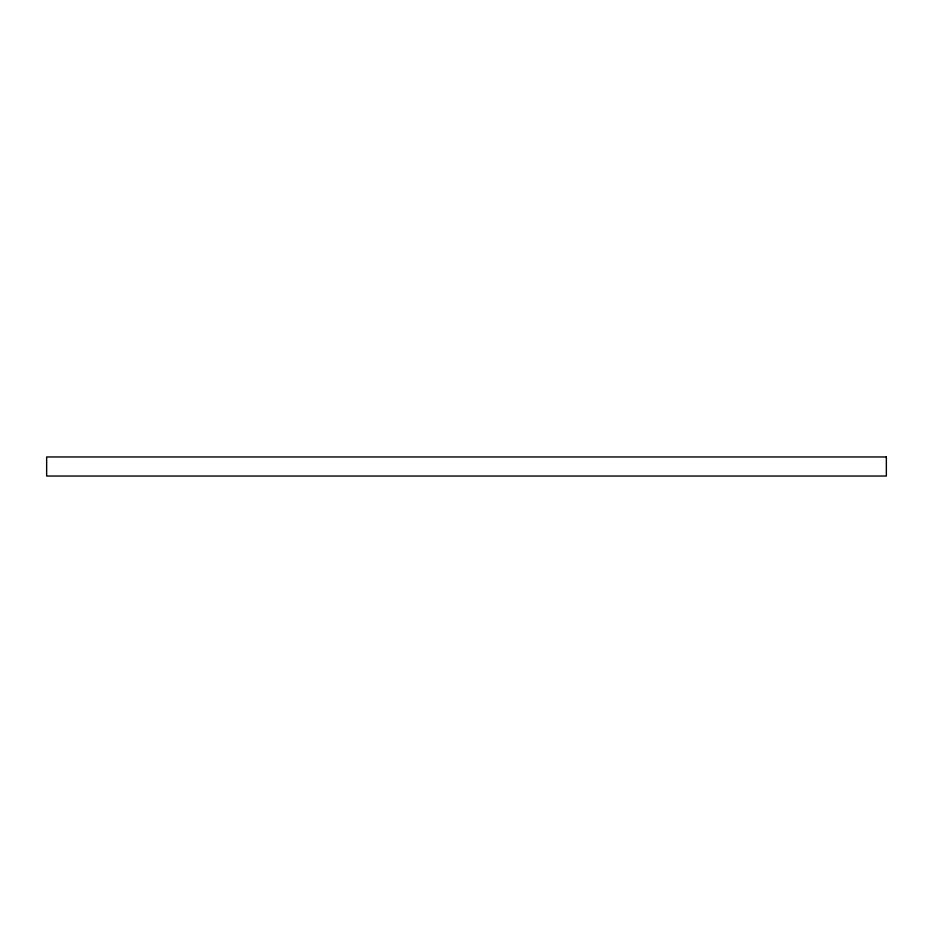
<?xml version="1.0" encoding="UTF-8"?>
<svg xmlns="http://www.w3.org/2000/svg" width="933" height="933" viewBox="0 0 933 933"><rect width="100%" height="100%" fill="white"/><g stroke="black" fill="none" stroke-linecap="round" stroke-linejoin="round"><path stroke-width="1.4" d="M886.35 456.96L46.65 456.96L46.65 476.04L886.35 476.04L886.35 456.96"/></g></svg>
